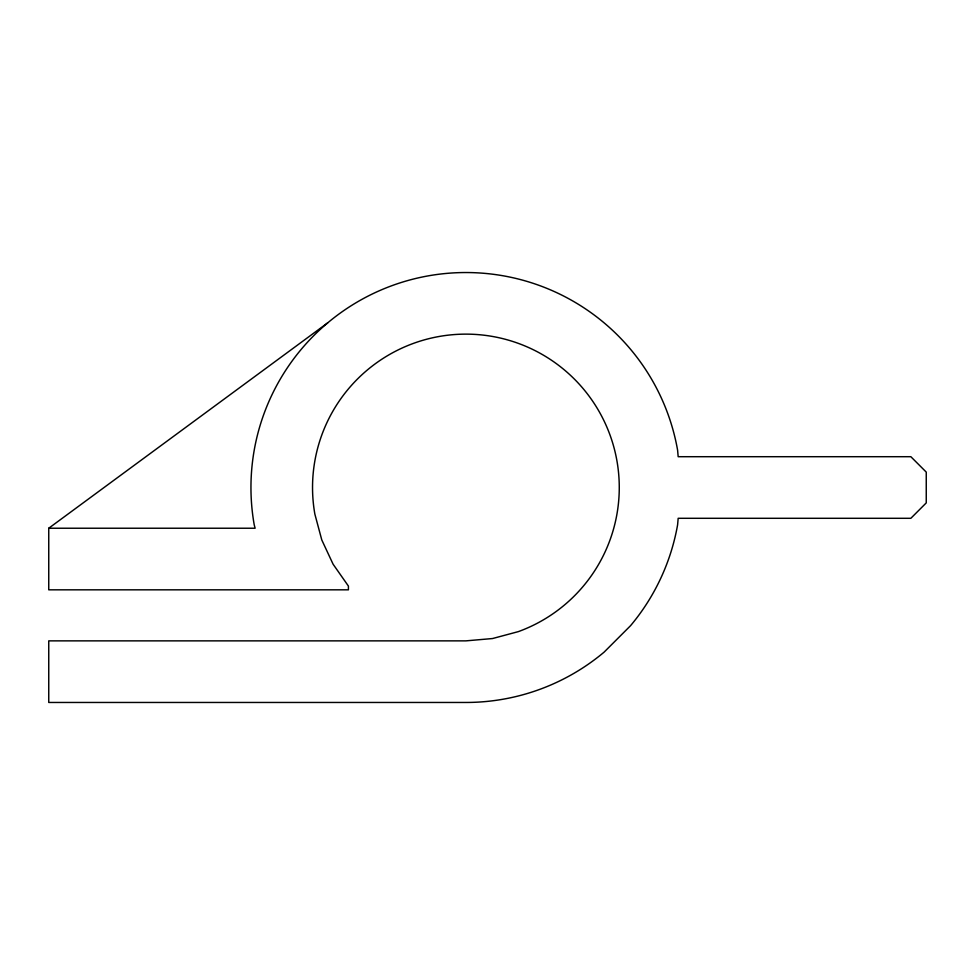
<?xml version="1.0" encoding="UTF-8"?>
<svg xmlns="http://www.w3.org/2000/svg" width="975" height="975" viewBox="0 0 975 975"><rect width="100%" height="100%" fill="white"/><g stroke="black" fill="none" stroke-linecap="round" stroke-linejoin="round"><path stroke-width="1.46" d="M48.75 528.231L255.121 528.231L254.219 524.83A214.963 214.963 0 0 1 428.573 275.803A214.963 214.963 0 0 1 677.601 450.17L678.173 456.702L910.857 456.702L926.25 472.107L926.25 502.893L910.857 518.298L678.173 518.298L677.601 524.83A214.963 214.963 0 0 1 630.569 625.67L604.073 652.165A214.963 214.963 0 0 1 465.904 702.463L48.75 702.463L48.75 640.868L465.904 640.868L492.533 638.54L518.359 631.617A153.368 153.368 0 0 0 612.824 443.515A153.368 153.368 0 0 0 430.536 338.264A153.368 153.368 0 0 0 314.864 514.13L321.787 539.955L333.084 564.184L348.416 586.085L348.416 589.826L48.75 589.826L48.75 528.231L327.734 322.835"/></g></svg>
